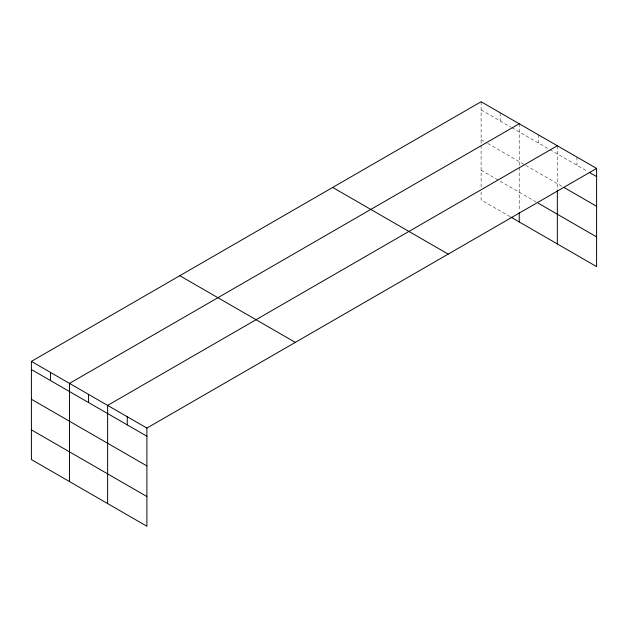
<?xml version="1.0" encoding="UTF-8"?>
<svg xmlns="http://www.w3.org/2000/svg" width="628" height="628" viewBox="0 0 628 628"><rect width="100%" height="100%" fill="white"/><g stroke="black" fill="none" stroke-linecap="round" stroke-linejoin="round"><path stroke-width="0.47" stroke-dasharray="3.14 2.35" d="M481.103 101.752L481.103 144.401M481.103 109.908L510.933 127.131M511.757 127.61L549.045 149.134M549.877 149.613L587.604 171.397M481.103 139.62L486.904 142.964M487.736 143.443L525.016 164.968M525.848 165.447L563.057 186.932M481.103 170.227L498.506 180.267M500.163 181.225L537.442 202.75M510.101 216.676L481.103 199.932L481.103 189.719M576.967 157.094L576.967 165.258M557.334 145.759L557.334 190.323M538.275 134.761L538.275 142.917M519.215 123.755L519.215 166.404M519.215 167.362L519.215 210.796M500.163 112.757L500.163 120.914M481.103 145.358L481.103 188.793"/><path stroke-width="0.94" d="M31.4 361.39L146.897 428.068L146.897 526.248L31.4 459.57L31.4 361.39L481.103 101.752L596.6 168.43L596.6 266.61L510.933 217.155M519.215 123.755L69.512 383.394L69.512 481.574M557.334 145.759L107.623 405.398L107.623 503.578M146.897 428.068L596.6 168.43M589.237 172.339L596.6 176.594M563.873 187.403L596.6 206.298M538.275 203.229L596.6 236.905M332.699 187.434L448.196 254.112M179.804 275.708L295.301 342.386M31.4 369.547L146.897 436.225M31.4 399.251L146.897 465.929M31.4 429.858L146.897 496.536M557.334 190.323L557.334 243.939M519.215 212.656L519.215 221.935M127.264 416.733L127.264 424.889M88.572 394.392L88.572 402.548M50.46 372.388L50.46 380.544"/></g></svg>
